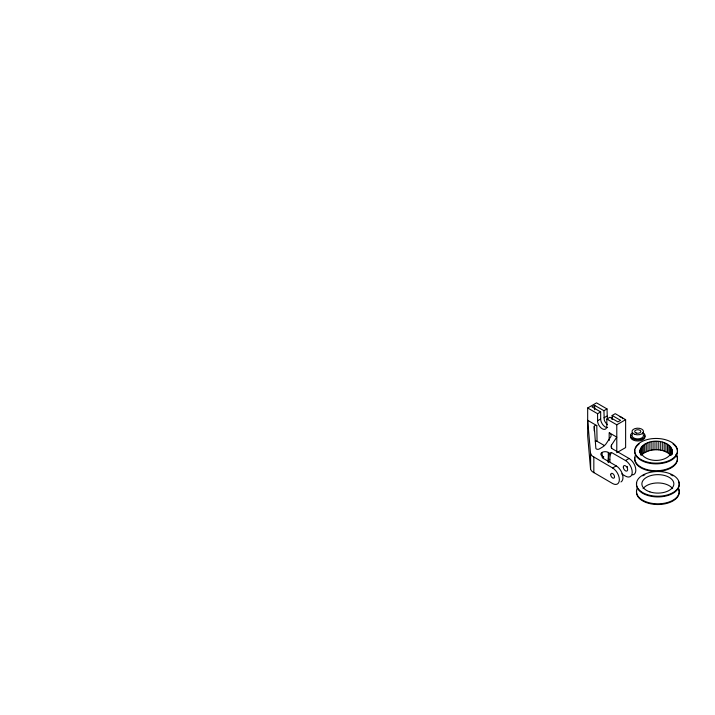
<?xml version="1.0" encoding="UTF-8"?>
<svg xmlns="http://www.w3.org/2000/svg" width="715" height="715" viewBox="0 0 715 715"><rect width="100%" height="100%" fill="white"/><g stroke="black" fill="none" stroke-linecap="round" stroke-linejoin="round"><path stroke-width="1.07" d="M590.492 452.827L590.554 453.221A11.476 6.632 0 0 0 592.503 456.197L612.621 467.968A9.545 5.506 60 0 1 619.369 479.649A9.545 5.506 60 0 1 612.621 483.546L592.503 471.784A11.476 6.632 0 0 1 590.554 468.808L590.492 452.827L587.676 420.313L587.676 407.979L596.525 402.876L607.008 408.935L607.321 418.06A5.818 3.361 60 0 0 607.857 419.446M590.554 468.808L590.554 453.221M593.834 472.704L593.834 457.117M594.228 430.913L594.228 426.462A1.662 0.956 0 0 1 595.059 425.577A1.662 0.956 0 0 1 596.802 425.604L597.061 441.307L604.515 445.615M608.295 462.426L608.295 452.407A4.362 2.52 0 0 0 602.128 452.407L602.128 456.858M611.513 448.412L611.513 445.07L616.786 437.115L616.786 424.79L606.838 419.053L606.838 426.095A6.542 3.781 60 0 1 603.415 429.277A6.542 3.781 60 0 1 598.205 423.781L597.937 423.003A6.542 3.781 60 0 1 597.588 420.751L597.588 413.699L587.676 407.979M616.786 452.693L616.786 437.115L609.171 432.718L609.171 440.512M639.943 452.881C640.113 436.874 673.539 437.321 672.234 453.918M672.234 450.808C668.579 463.624 643.589 463.624 639.943 450.808M603.317 457.537L603.692 456.876L602.128 455.973A4.362 2.52 0 0 1 602.128 452.407M621.719 473.956L625.473 476.127A9.545 5.506 60 0 0 632.221 472.231A9.545 5.506 60 0 0 625.473 460.54L611.405 452.425L609.493 453.98A22.111 12.763 60 0 0 608.429 462.632M611.405 452.425L611.03 453.087A22.111 12.763 60 0 0 609.975 461.738M671.001 447.233L671.001 455.553C663.806 447.912 650.042 447.956 642.106 454.454L642.106 446.142M607.5 424.612A5.818 3.361 60 0 1 604.238 419.839L603.925 410.714L594.666 405.369L591.993 406.915L600.672 411.92L600.672 418.972A6.542 3.781 60 0 0 601.02 421.224L601.288 422.002A6.542 3.781 60 0 0 607.616 427.615M597.588 413.699L600.672 411.92M603.925 410.714L607.008 408.935M597.588 420.751L600.672 418.972M603.925 417.837L607.008 416.058M612.147 419.535L612.147 415.469L615.24 413.681L625.625 419.687L625.625 447.59L617.671 452.184M606.838 419.053L609.922 417.265L617.912 421.877L620.584 420.34L612.147 415.469M616.786 424.79L625.625 419.687M603.692 456.876L602.155 457.77L616.214 465.885A9.545 5.506 60 0 1 622.452 474.295A9.545 5.506 60 0 1 620.986 481.946M608.295 460.201L609.841 459.307M612.621 467.968L616.214 465.885M625.473 460.54L629.075 458.467A9.545 5.506 60 0 1 635.59 468.003A9.545 5.506 60 0 1 632.444 474.948M629.075 458.467L613.041 449.208A6.73 3.888 0 0 1 611.513 445.07M608.295 452.407L609.868 453.31M596.802 425.604L587.676 420.313L587.676 435.891L590.492 468.405M594.228 426.462L595.854 448.26A1.957 1.135 0 0 0 597.114 449.252A1.957 1.135 0 0 0 599.197 448.993L601.717 447.536A20.467 11.815 0 0 0 606.365 443.407L610.699 436.856A6.73 3.888 0 0 0 609.609 432.995M672.091 449.583L672.091 454.096M671.68 448.394L671.68 454.624M670.071 446.142L670.071 454.454M668.891 445.132L668.891 453.444M667.506 444.212L667.506 452.524M665.915 443.407L665.915 451.719M664.155 442.728L664.155 451.04M662.269 442.192L662.269 450.504M660.267 441.798L660.267 450.11M658.193 441.566L658.193 449.878M656.084 441.486L656.084 449.798M653.975 441.566L653.975 449.878M651.91 441.798L651.91 450.11M649.908 442.192L649.908 450.504M648.013 442.728L648.013 451.04M646.262 443.407L646.262 451.719M644.671 444.212L644.671 452.524M643.277 445.132L643.277 453.444M641.167 447.233L641.167 455.553M640.488 448.394L640.488 454.624M640.077 449.583L640.077 452.702M594.666 405.369L594.666 409.811M595.202 441.11A1.662 0.956 0 0 1 597.061 441.307M644.483 435.176A7.275 4.201 0 0 1 637.762 440.985A7.275 4.201 0 0 1 631.041 435.176M642.901 432.629A7.275 4.201 0 0 1 642.901 438.563A7.275 4.201 0 0 1 632.614 438.563A7.275 4.201 0 0 1 632.614 432.629M643.071 434.327A5.747 3.316 0 0 1 637.762 438.912A5.747 3.316 0 0 1 632.453 434.327M611.647 418.767A5.747 3.316 0 0 1 612.219 417.962M619.396 416.559A5.747 3.316 0 0 1 622.166 417.962M622.506 418.355A5.747 3.316 0 0 1 622.747 418.767M627.547 467.136A3.057 1.761 60 0 1 627.207 466.421M673.056 443.997A21.387 12.343 0 0 1 661.625 463.445A21.387 12.343 0 0 1 634.884 449.905M635.429 448.323A21.387 12.343 0 0 1 639.121 443.997M675.845 454.391A21.387 12.343 0 0 1 658.881 471.355A21.387 12.343 0 0 1 634.884 457.502M676.748 455.205A21.387 12.343 0 0 1 656.084 470.747A21.387 12.343 0 0 1 635.429 455.205M678.517 488.274A21.387 12.343 0 0 1 657.863 503.825A21.387 12.343 0 0 1 637.208 488.274M678.517 481.392A21.387 12.343 0 0 1 659.266 496.907A21.387 12.343 0 0 1 636.663 482.974M642.74 475.85A21.387 12.343 0 0 1 644.85 474.787M670.885 474.787A21.387 12.343 0 0 1 672.985 475.85M678.517 488.989A21.387 12.343 0 0 1 659.266 504.504A21.387 12.343 0 0 1 636.663 490.57M643.08 488.649A15.998 9.241 0 0 1 657.863 482.947A15.998 9.241 0 0 1 672.645 488.649M610.717 474.662A2.69 1.555 60 0 0 613.568 478.21A2.69 1.555 60 0 0 613.568 474.402A2.69 1.555 60 0 0 610.717 474.662M634.884 434.371A5.747 3.316 0 0 0 643.509 431.503A5.747 3.316 0 0 0 634.884 428.625A5.747 3.316 0 0 0 634.884 434.371M636.234 433.031A3.057 1.761 0 0 0 640.819 431.503A3.057 1.761 0 0 0 636.234 429.974A3.057 1.761 0 0 0 636.234 433.031M645.395 461.497A21.387 12.343 0 0 0 677.471 450.808A21.387 12.343 0 0 0 645.395 440.109A21.387 12.343 0 0 0 645.395 461.497M623.319 467.083A3.057 1.761 60 0 0 626.554 471.114A3.057 1.761 60 0 0 626.554 466.797A3.057 1.761 60 0 0 623.319 467.083M647.173 494.566A21.387 12.343 0 0 0 679.25 483.876A21.387 12.343 0 0 0 647.173 473.178A21.387 12.343 0 0 0 647.173 494.566M649.864 491.875A15.998 9.241 0 0 0 673.861 483.876A15.998 9.241 0 0 0 649.864 475.877A15.998 9.241 0 0 0 649.864 491.875"/></g></svg>
